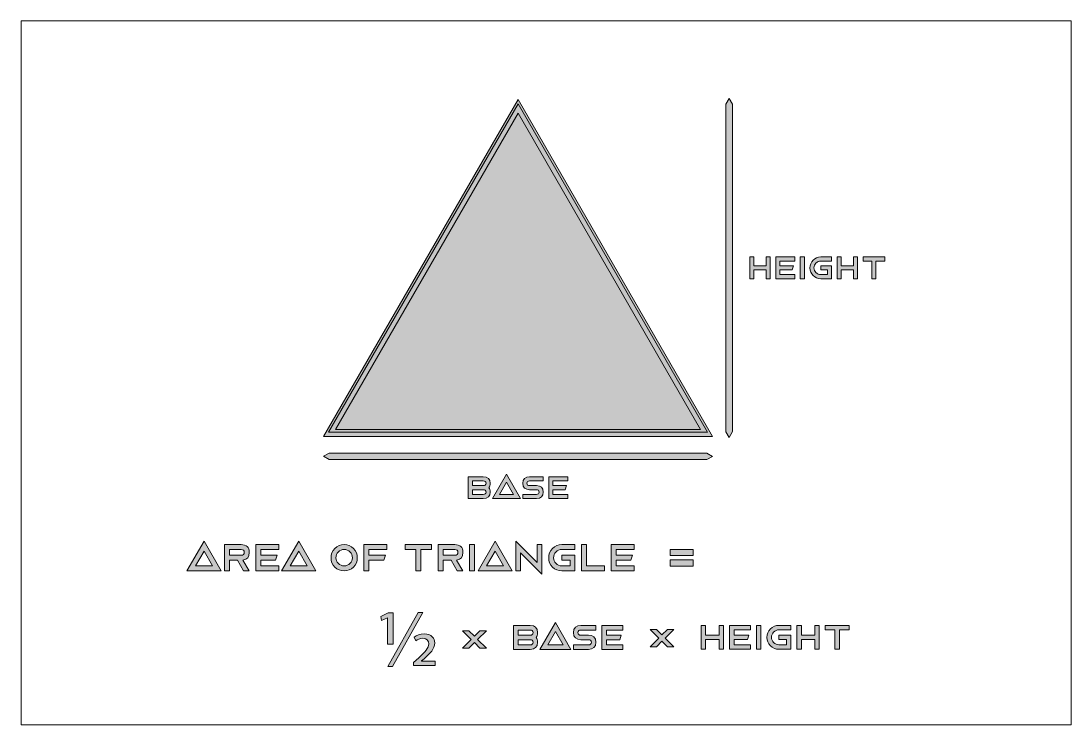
# Model space of a CAD drawing. Extents: x -3 to 2200, y -1480 to -3.
import ezdxf

# ---------------------------------------------------------------- set-up
doc = ezdxf.new("R2010")
doc.units = 0
doc.header["$MEASUREMENT"] = 0
doc.layers.add('Layer 1', color=7, linetype='Continuous')

# ---------------------------------------------------------------- blocks, each defined once
blk = doc.blocks.new('block 4')
at = {"layer": 'Layer 1', "lineweight": 0}
for points in [[(1039.8, -167.5), (631.6, -874.4), (1447.9, -874.4), (1039.8, -167.5)], [(1039.8, -196.7), (1422.6, -859.8), (656.9, -859.8), (1039.8, -196.7)]]:
    blk.add_lwpolyline(points, dxfattribs=at)
blk = doc.blocks.new('block 3')
at = {"layer": 'Layer 1', "true_color": 0xff0000}
h = blk.add_hatch(color=1, dxfattribs=at)
h.dxf.hatch_style = 2
h.paths.add_polyline_path([(1039.8, -167.5), (631.6, -874.4), (1447.9, -874.4)])
h.paths.add_polyline_path([(1039.8, -196.7), (1422.6, -859.8), (656.9, -859.8)])
at = {"layer": 'Layer 1'}
blk.add_blockref('block 4', (0, 0), dxfattribs=at)
blk = doc.blocks.new('block 5')
at = {"layer": 'Layer 1', "true_color": 0xfbbc05}
h = blk.add_hatch(color=40, dxfattribs=at)
h.dxf.hatch_style = 2
edge = h.paths.add_edge_path()
edge.add_spline(control_points=[(935.4, -959.3), (935.4, -959.3), (966.8, -959.3), (966.8, -959.3), (976.3, -959.3), (981.1, -963.8), (981.1, -972.8), (981.1, -976.8), (980.2, -979.8), (978.3, -982.1), (980.2, -984.3), (981.1, -987.4), (981.1, -991.3), (981.1, -1000.4), (976.3, -1004.9), (966.8, -1004.9), (966.8, -1004.9), (935.4, -1004.9), (935.4, -1004.9), (935.4, -1004.9), (935.4, -959.3), (935.4, -959.3)], knot_values=[0, 0, 0, 0, 1, 1, 1, 2, 2, 2, 3, 3, 3, 4, 4, 4, 5, 5, 5, 6, 6, 6, 7, 7, 7, 7], degree=3, periodic=1)
edge = h.paths.add_edge_path()
edge.add_spline(control_points=[(944, -977.8), (944, -977.8), (966.8, -977.8), (966.8, -977.8), (970.6, -977.8), (972.5, -976.1), (972.5, -972.8), (972.5, -969.5), (970.6, -967.8), (966.8, -967.8), (966.8, -967.8), (944, -967.8), (944, -967.8), (944, -967.8), (944, -977.8), (944, -977.8)], knot_values=[0, 0, 0, 0, 1, 1, 1, 2, 2, 2, 3, 3, 3, 4, 4, 4, 5, 5, 5, 5], degree=3, periodic=1)
edge = h.paths.add_edge_path()
edge.add_spline(control_points=[(944, -986.3), (944, -986.3), (944, -996.3), (944, -996.3), (944, -996.3), (966.8, -996.3), (966.8, -996.3), (970.6, -996.3), (972.5, -994.7), (972.5, -991.3), (972.5, -988), (970.6, -986.3), (966.8, -986.3), (966.8, -986.3), (944, -986.3), (944, -986.3)], knot_values=[0, 0, 0, 0, 1, 1, 1, 2, 2, 2, 3, 3, 3, 4, 4, 4, 5, 5, 5, 5], degree=3, periodic=1)
h = blk.add_hatch(color=40, dxfattribs=at)
h.dxf.hatch_style = 2
h.paths.add_polyline_path([(985.8, -1004.9), (1015.4, -953.5), (1045.1, -1004.9)])
h.paths.add_polyline_path([(1000.6, -996.3), (1030.3, -996.3), (1015.4, -970.7)])
h = blk.add_hatch(color=40, dxfattribs=at)
h.dxf.hatch_style = 2
edge = h.paths.add_edge_path()
edge.add_spline(control_points=[(1064.1, -959.3), (1064.1, -959.3), (1092.6, -959.3), (1092.6, -959.3), (1092.6, -959.3), (1092.6, -967.8), (1092.6, -967.8), (1092.6, -967.8), (1064.1, -967.8), (1064.1, -967.8), (1060.3, -967.8), (1058.4, -969.5), (1058.4, -972.8), (1058.4, -976.1), (1060.3, -977.8), (1064.1, -977.8), (1064.1, -977.8), (1078.3, -977.8), (1078.3, -977.8), (1087.8, -977.8), (1092.6, -982.3), (1092.6, -991.3), (1092.6, -1000.4), (1087.8, -1004.9), (1078.3, -1004.9), (1078.3, -1004.9), (1049.8, -1004.9), (1049.8, -1004.9), (1049.8, -1004.9), (1049.8, -996.3), (1049.8, -996.3), (1049.8, -996.3), (1078.3, -996.3), (1078.3, -996.3), (1082.1, -996.3), (1084, -994.7), (1084, -991.3), (1084, -988), (1082.1, -986.3), (1078.3, -986.3), (1078.3, -986.3), (1064.1, -986.3), (1064.1, -986.3), (1054.6, -986.3), (1049.8, -981.8), (1049.8, -972.8), (1049.8, -963.8), (1054.6, -959.3), (1064.1, -959.3)], knot_values=[0, 0, 0, 0, 1, 1, 1, 2, 2, 2, 3, 3, 3, 4, 4, 4, 5, 5, 5, 6, 6, 6, 7, 7, 7, 8, 8, 8, 9, 9, 9, 10, 10, 10, 11, 11, 11, 12, 12, 12, 13, 13, 13, 14, 14, 14, 15, 15, 15, 16, 16, 16, 16], degree=3, periodic=1)
h = blk.add_hatch(color=40, dxfattribs=at)
h.dxf.hatch_style = 2
h.paths.add_polyline_path([(1112.7, -996.3), (1144.1, -996.3), (1144.1, -1004.9), (1104.1, -1004.9), (1104.1, -959.3), (1144.1, -959.3), (1144.1, -967.8), (1112.7, -967.8), (1112.7, -977.8), (1141.2, -977.8), (1138.4, -986.3), (1112.7, -986.3)])
at = {"layer": 'Layer 1', "lineweight": 0}
for points in [[(985.8, -1004.9), (1015.4, -953.5), (1045.1, -1004.9), (985.8, -1004.9)], [(1112.7, -996.3), (1144.1, -996.3), (1144.1, -1004.9), (1104.1, -1004.9), (1104.1, -959.3), (1144.1, -959.3), (1144.1, -967.8), (1112.7, -967.8), (1112.7, -977.8), (1141.2, -977.8), (1138.4, -986.3), (1112.7, -986.3), (1112.7, -996.3)], [(1000.6, -996.3), (1030.3, -996.3), (1015.4, -970.7), (1000.6, -996.3)]]:
    blk.add_lwpolyline(points, dxfattribs=at)
for points, knots in [([(935.4, -959.3), (935.4, -959.3), (966.8, -959.3), (966.8, -959.3), (976.3, -959.3), (981.1, -963.8), (981.1, -972.8), (981.1, -976.8), (980.2, -979.8), (978.3, -982.1), (980.2, -984.3), (981.1, -987.4), (981.1, -991.3), (981.1, -1000.4), (976.3, -1004.9), (966.8, -1004.9), (966.8, -1004.9), (935.4, -1004.9), (935.4, -1004.9), (935.4, -1004.9), (935.4, -959.3), (935.4, -959.3)], [0, 0, 0, 0, 1, 1, 1, 2, 2, 2, 3, 3, 3, 4, 4, 4, 5, 5, 5, 6, 6, 6, 7, 7, 7, 7]), ([(944, -977.8), (944, -977.8), (966.8, -977.8), (966.8, -977.8), (970.6, -977.8), (972.5, -976.1), (972.5, -972.8), (972.5, -969.5), (970.6, -967.8), (966.8, -967.8), (966.8, -967.8), (944, -967.8), (944, -967.8), (944, -967.8), (944, -977.8), (944, -977.8)], [0, 0, 0, 0, 1, 1, 1, 2, 2, 2, 3, 3, 3, 4, 4, 4, 5, 5, 5, 5]), ([(1064.1, -959.3), (1064.1, -959.3), (1092.6, -959.3), (1092.6, -959.3), (1092.6, -959.3), (1092.6, -967.8), (1092.6, -967.8), (1092.6, -967.8), (1064.1, -967.8), (1064.1, -967.8), (1060.3, -967.8), (1058.4, -969.5), (1058.4, -972.8), (1058.4, -976.1), (1060.3, -977.8), (1064.1, -977.8), (1064.1, -977.8), (1078.3, -977.8), (1078.3, -977.8), (1087.8, -977.8), (1092.6, -982.3), (1092.6, -991.3), (1092.6, -1000.4), (1087.8, -1004.9), (1078.3, -1004.9), (1078.3, -1004.9), (1049.8, -1004.9), (1049.8, -1004.9), (1049.8, -1004.9), (1049.8, -996.3), (1049.8, -996.3), (1049.8, -996.3), (1078.3, -996.3), (1078.3, -996.3), (1082.1, -996.3), (1084, -994.7), (1084, -991.3), (1084, -988), (1082.1, -986.3), (1078.3, -986.3), (1078.3, -986.3), (1064.1, -986.3), (1064.1, -986.3), (1054.6, -986.3), (1049.8, -981.8), (1049.8, -972.8), (1049.8, -963.8), (1054.6, -959.3), (1064.1, -959.3)], [0, 0, 0, 0, 1, 1, 1, 2, 2, 2, 3, 3, 3, 4, 4, 4, 5, 5, 5, 6, 6, 6, 7, 7, 7, 8, 8, 8, 9, 9, 9, 10, 10, 10, 11, 11, 11, 12, 12, 12, 13, 13, 13, 14, 14, 14, 15, 15, 15, 16, 16, 16, 16]), ([(944, -986.3), (944, -986.3), (944, -996.3), (944, -996.3), (944, -996.3), (966.8, -996.3), (966.8, -996.3), (970.6, -996.3), (972.5, -994.7), (972.5, -991.3), (972.5, -988), (970.6, -986.3), (966.8, -986.3), (966.8, -986.3), (944, -986.3), (944, -986.3)], [0, 0, 0, 0, 1, 1, 1, 2, 2, 2, 3, 3, 3, 4, 4, 4, 5, 5, 5, 5])]:
    blk.add_open_spline(points, degree=3, knots=knots, dxfattribs=at)
blk = doc.blocks.new('block 6')
at = {"layer": 'Layer 1', "true_color": 0xfbbc05}
h = blk.add_hatch(color=40, dxfattribs=at)
h.dxf.hatch_style = 2
h.paths.add_polyline_path([(1448, -916.4), (1436, -923.2), (813.2, -923.2), (813.2, -923.2), (671.3, -923.2), (671.4, -923.2), (643.7, -923.2), (631.6, -916.3), (643.5, -909.4), (813.2, -909.4), (813.2, -909.4), (1408.2, -909.4), (1408.1, -909.4), (1435.9, -909.4)])
at = {"layer": 'Layer 1', "lineweight": 0}
blk.add_lwpolyline([(1448, -916.4), (1436, -923.2), (813.2, -923.2), (813.2, -923.2), (671.3, -923.2), (671.4, -923.2), (643.7, -923.2), (631.6, -916.3), (643.5, -909.4), (813.2, -909.4), (813.2, -909.4), (1408.2, -909.4), (1408.1, -909.4), (1435.9, -909.4), (1448, -916.4)], dxfattribs=at)
blk = doc.blocks.new('block 7')
at = {"layer": 'Layer 1', "true_color": 0x34a853}
h = blk.add_hatch(color=95, dxfattribs=at)
h.dxf.hatch_style = 2
h.paths.add_polyline_path([(1534.8, -525.2), (1534.8, -543.8), (1526.2, -543.8), (1526.2, -498.1), (1534.8, -498.1), (1534.8, -516.7), (1560.5, -516.7), (1560.5, -498.1), (1569, -498.1), (1569, -543.8), (1560.5, -543.8), (1560.5, -525.2)])
h = blk.add_hatch(color=95, dxfattribs=at)
h.dxf.hatch_style = 2
h.paths.add_polyline_path([(1589.1, -535.2), (1620.5, -535.2), (1620.5, -543.8), (1580.6, -543.8), (1580.6, -498.1), (1620.5, -498.1), (1620.5, -506.7), (1589.1, -506.7), (1589.1, -516.7), (1617.6, -516.7), (1614.8, -525.2), (1589.1, -525.2)])
h = blk.add_hatch(color=95, dxfattribs=at)
h.dxf.hatch_style = 2
h.paths.add_polyline_path([(1640.6, -543.8), (1632, -543.8), (1632, -498.1), (1640.6, -498.1)])
h = blk.add_hatch(color=95, dxfattribs=at)
h.dxf.hatch_style = 2
edge = h.paths.add_edge_path()
edge.add_spline(control_points=[(1675, -498.1), (1675, -498.1), (1697.8, -498.1), (1697.8, -498.1), (1697.8, -498.1), (1697.8, -506.7), (1697.8, -506.7), (1697.8, -506.7), (1675, -506.7), (1675, -506.7), (1671, -506.7), (1667.7, -508.1), (1664.9, -510.9), (1662.1, -513.6), (1660.7, -517), (1660.7, -520.9), (1660.7, -524.9), (1662.1, -528.2), (1664.9, -531), (1667.7, -533.8), (1671, -535.2), (1675, -535.2), (1675, -535.2), (1689.2, -535.2), (1689.2, -535.2), (1689.2, -535.2), (1689.2, -525.2), (1689.2, -525.2), (1689.2, -525.2), (1675, -525.2), (1675, -525.2), (1675, -525.2), (1675, -516.7), (1675, -516.7), (1675, -516.7), (1697.8, -516.7), (1697.8, -516.7), (1697.8, -516.7), (1697.8, -543.8), (1697.8, -543.8), (1697.8, -543.8), (1675, -543.8), (1675, -543.8), (1668.7, -543.8), (1663.3, -541.5), (1658.8, -537.1), (1654.4, -532.6), (1652.1, -527.2), (1652.1, -520.9), (1652.1, -514.7), (1654.4, -509.3), (1658.8, -504.8), (1663.3, -500.4), (1668.7, -498.1), (1675, -498.1)], knot_values=[0, 0, 0, 0, 1, 1, 1, 2, 2, 2, 3, 3, 3, 4, 4, 4, 5, 5, 5, 6, 6, 6, 7, 7, 7, 8, 8, 8, 9, 9, 9, 10, 10, 10, 11, 11, 11, 12, 12, 12, 13, 13, 13, 14, 14, 14, 15, 15, 15, 16, 16, 16, 17, 17, 17, 18, 18, 18, 18], degree=3, periodic=1)
h = blk.add_hatch(color=95, dxfattribs=at)
h.dxf.hatch_style = 2
h.paths.add_polyline_path([(1717.9, -525.2), (1717.9, -543.8), (1709.3, -543.8), (1709.3, -498.1), (1717.9, -498.1), (1717.9, -516.7), (1743.6, -516.7), (1743.6, -498.1), (1752.1, -498.1), (1752.1, -543.8), (1743.6, -543.8), (1743.6, -525.2)])
h = blk.add_hatch(color=95, dxfattribs=at)
h.dxf.hatch_style = 2
h.paths.add_polyline_path([(1782.2, -506.7), (1763.7, -506.7), (1763.7, -498.1), (1809.3, -498.1), (1809.3, -506.7), (1790.8, -506.7), (1790.8, -543.8), (1782.2, -543.8)])
at = {"layer": 'Layer 1', "lineweight": 0}
for points in [[(1534.8, -525.2), (1534.8, -543.8), (1526.2, -543.8), (1526.2, -498.1), (1534.8, -498.1), (1534.8, -516.7), (1560.5, -516.7), (1560.5, -498.1), (1569, -498.1), (1569, -543.8), (1560.5, -543.8), (1560.5, -525.2), (1534.8, -525.2)], [(1589.1, -535.2), (1620.5, -535.2), (1620.5, -543.8), (1580.6, -543.8), (1580.6, -498.1), (1620.5, -498.1), (1620.5, -506.7), (1589.1, -506.7), (1589.1, -516.7), (1617.6, -516.7), (1614.8, -525.2), (1589.1, -525.2), (1589.1, -535.2)], [(1640.6, -543.8), (1632, -543.8), (1632, -498.1), (1640.6, -498.1), (1640.6, -543.8)], [(1717.9, -525.2), (1717.9, -543.8), (1709.3, -543.8), (1709.3, -498.1), (1717.9, -498.1), (1717.9, -516.7), (1743.6, -516.7), (1743.6, -498.1), (1752.1, -498.1), (1752.1, -543.8), (1743.6, -543.8), (1743.6, -525.2), (1717.9, -525.2)], [(1782.2, -506.7), (1763.7, -506.7), (1763.7, -498.1), (1809.3, -498.1), (1809.3, -506.7), (1790.8, -506.7), (1790.8, -543.8), (1782.2, -543.8), (1782.2, -506.7)]]:
    blk.add_lwpolyline(points, dxfattribs=at)
blk.add_open_spline([(1675, -498.1), (1675, -498.1), (1697.8, -498.1), (1697.8, -498.1), (1697.8, -498.1), (1697.8, -506.7), (1697.8, -506.7), (1697.8, -506.7), (1675, -506.7), (1675, -506.7), (1671, -506.7), (1667.7, -508.1), (1664.9, -510.9), (1662.1, -513.6), (1660.7, -517), (1660.7, -520.9), (1660.7, -524.9), (1662.1, -528.2), (1664.9, -531), (1667.7, -533.8), (1671, -535.2), (1675, -535.2), (1675, -535.2), (1689.2, -535.2), (1689.2, -535.2), (1689.2, -535.2), (1689.2, -525.2), (1689.2, -525.2), (1689.2, -525.2), (1675, -525.2), (1675, -525.2), (1675, -525.2), (1675, -516.7), (1675, -516.7), (1675, -516.7), (1697.8, -516.7), (1697.8, -516.7), (1697.8, -516.7), (1697.8, -543.8), (1697.8, -543.8), (1697.8, -543.8), (1675, -543.8), (1675, -543.8), (1668.7, -543.8), (1663.3, -541.5), (1658.8, -537.1), (1654.4, -532.6), (1652.1, -527.2), (1652.1, -520.9), (1652.1, -514.7), (1654.4, -509.3), (1658.8, -504.8), (1663.3, -500.4), (1668.7, -498.1), (1675, -498.1)], degree=3, knots=[0, 0, 0, 0, 1, 1, 1, 2, 2, 2, 3, 3, 3, 4, 4, 4, 5, 5, 5, 6, 6, 6, 7, 7, 7, 8, 8, 8, 9, 9, 9, 10, 10, 10, 11, 11, 11, 12, 12, 12, 13, 13, 13, 14, 14, 14, 15, 15, 15, 16, 16, 16, 17, 17, 17, 18, 18, 18, 18], dxfattribs=at)
blk = doc.blocks.new('block 2')
at = {"layer": 'Layer 1', "true_color": 0x34a853}
h = blk.add_hatch(color=95, dxfattribs=at)
h.dxf.hatch_style = 2
h.paths.add_polyline_path([(1489.7, -836.8), (1489.7, -836.7), (1489.7, -864.5), (1482.7, -876.6), (1475.8, -864.6), (1475.8, -346.9), (1475.9, -346.9), (1475.9, -205.1), (1475.8, -205.2), (1475.8, -177.4), (1482.8, -165.3), (1489.7, -177.3), (1489.7, -346.9), (1489.7, -346.9)])
at = {"layer": 'Layer 1', "true_color": 0xea4335}
h = blk.add_hatch(color=20, dxfattribs=at)
h.dxf.hatch_style = 2
h.paths.add_polyline_path([(1437.5, -865.4), (642.1, -865.4), (1039.8, -176.5)])
at = {"layer": 'Layer 1', "lineweight": 0}
for points in [[(1489.7, -836.8), (1489.7, -836.7), (1489.7, -864.5), (1482.7, -876.6), (1475.8, -864.6), (1475.8, -346.9), (1475.9, -346.9), (1475.9, -205.1), (1475.8, -205.2), (1475.8, -177.4), (1482.8, -165.3), (1489.7, -177.3), (1489.7, -346.9), (1489.7, -346.9), (1489.7, -836.8)], [(1437.5, -865.4), (642.1, -865.4), (1039.8, -176.5), (1437.5, -865.4)]]:
    blk.add_lwpolyline(points, dxfattribs=at)
at = {"layer": 'Layer 1'}
for name in ['block 3', 'block 7', 'block 6', 'block 5']:
    blk.add_blockref(name, (0, 0), dxfattribs=at)
blk = doc.blocks.new('block 10')
at = {"layer": 'Layer 1', "true_color": 0xea4335}
h = blk.add_hatch(color=20, dxfattribs=at)
h.dxf.hatch_style = 2
h.paths.add_polyline_path([(345, -1156.6), (380.8, -1094.6), (416.6, -1156.6)])
h.paths.add_polyline_path([(362.9, -1146.3), (398.7, -1146.3), (380.8, -1115.3)])
h = blk.add_hatch(color=20, dxfattribs=at)
h.dxf.hatch_style = 2
edge = h.paths.add_edge_path()
edge.add_spline(control_points=[(424, -1101.5), (424, -1101.5), (458.5, -1101.5), (458.5, -1101.5), (470, -1101.5), (475.7, -1106.9), (475.7, -1117.9), (475.7, -1127.4), (471.4, -1132.8), (462.6, -1134), (462.6, -1134), (475.7, -1156.6), (475.7, -1156.6), (475.7, -1156.6), (463.7, -1156.6), (463.7, -1156.6), (463.7, -1156.6), (450.8, -1134.2), (450.8, -1134.2), (450.8, -1134.2), (434.4, -1134.2), (434.4, -1134.2), (434.4, -1134.2), (434.4, -1156.6), (434.4, -1156.6), (434.4, -1156.6), (424, -1156.6), (424, -1156.6), (424, -1156.6), (424, -1101.5), (424, -1101.5)], knot_values=[0, 0, 0, 0, 1, 1, 1, 2, 2, 2, 3, 3, 3, 4, 4, 4, 5, 5, 5, 6, 6, 6, 7, 7, 7, 8, 8, 8, 9, 9, 9, 10, 10, 10, 10], degree=3, periodic=1)
edge = h.paths.add_edge_path()
edge.add_spline(control_points=[(434.4, -1111.8), (434.4, -1111.8), (434.4, -1123.9), (434.4, -1123.9), (434.4, -1123.9), (458.5, -1123.9), (458.5, -1123.9), (463.1, -1123.9), (465.4, -1121.9), (465.4, -1117.9), (465.4, -1113.8), (463.1, -1111.8), (458.5, -1111.8), (458.5, -1111.8), (434.4, -1111.8), (434.4, -1111.8)], knot_values=[0, 0, 0, 0, 1, 1, 1, 2, 2, 2, 3, 3, 3, 4, 4, 4, 5, 5, 5, 5], degree=3, periodic=1)
h = blk.add_hatch(color=20, dxfattribs=at)
h.dxf.hatch_style = 2
h.paths.add_polyline_path([(500, -1146.3), (538, -1146.3), (538, -1156.6), (489.7, -1156.6), (489.7, -1101.5), (538, -1101.5), (538, -1111.8), (500, -1111.8), (500, -1123.9), (534.5, -1123.9), (531.1, -1134.2), (500, -1134.2)])
h = blk.add_hatch(color=20, dxfattribs=at)
h.dxf.hatch_style = 2
h.paths.add_polyline_path([(543.7, -1156.6), (579.5, -1094.6), (615.3, -1156.6)])
h.paths.add_polyline_path([(561.6, -1146.3), (597.4, -1146.3), (579.5, -1115.3)])
h = blk.add_hatch(color=20, dxfattribs=at)
h.dxf.hatch_style = 2
edge = h.paths.add_edge_path()
edge.add_spline(control_points=[(674.9, -1156.6), (667.3, -1156.6), (660.8, -1153.9), (655.4, -1148.6), (650, -1143.2), (647.3, -1136.7), (647.3, -1129.1), (647.3, -1121.5), (650, -1115), (655.4, -1109.6), (660.8, -1104.2), (667.3, -1101.5), (674.9, -1101.5), (682.5, -1101.5), (689, -1104.2), (694.4, -1109.6), (699.8, -1115), (702.5, -1121.5), (702.5, -1129.1), (702.5, -1136.7), (699.8, -1143.2), (694.4, -1148.6), (689, -1153.9), (682.5, -1156.6), (674.9, -1156.6)], knot_values=[0, 0, 0, 0, 1, 1, 1, 2, 2, 2, 3, 3, 3, 4, 4, 4, 5, 5, 5, 6, 6, 6, 7, 7, 7, 8, 8, 8, 8], degree=3, periodic=1)
edge = h.paths.add_edge_path()
edge.add_spline(control_points=[(674.9, -1146.3), (679.7, -1146.3), (683.7, -1144.6), (687.1, -1141.2), (690.5, -1137.9), (692.1, -1133.8), (692.1, -1129.1), (692.1, -1124.3), (690.5, -1120.2), (687.1, -1116.9), (683.7, -1113.5), (679.7, -1111.8), (674.9, -1111.8), (670.1, -1111.8), (666.1, -1113.5), (662.7, -1116.9), (659.4, -1120.2), (657.7, -1124.3), (657.7, -1129.1), (657.7, -1133.8), (659.4, -1137.9), (662.7, -1141.2), (666.1, -1144.6), (670.1, -1146.3), (674.9, -1146.3)], knot_values=[0, 0, 0, 0, 1, 1, 1, 2, 2, 2, 3, 3, 3, 4, 4, 4, 5, 5, 5, 6, 6, 6, 7, 7, 7, 8, 8, 8, 8], degree=3, periodic=1)
h = blk.add_hatch(color=20, dxfattribs=at)
h.dxf.hatch_style = 2
h.paths.add_polyline_path([(764.7, -1101.5), (764.7, -1111.8), (726.8, -1111.8), (726.8, -1123.9), (761.3, -1123.9), (757.8, -1134.2), (726.8, -1134.2), (726.8, -1156.6), (716.4, -1156.6), (716.4, -1101.5)])
h = blk.add_hatch(color=20, dxfattribs=at)
h.dxf.hatch_style = 2
h.paths.add_polyline_path([(825.6, -1111.8), (803.2, -1111.8), (803.2, -1101.5), (858.4, -1101.5), (858.4, -1111.8), (836, -1111.8), (836, -1156.6), (825.6, -1156.6)])
h = blk.add_hatch(color=20, dxfattribs=at)
h.dxf.hatch_style = 2
edge = h.paths.add_edge_path()
edge.add_spline(control_points=[(872.3, -1101.5), (872.3, -1101.5), (906.8, -1101.5), (906.8, -1101.5), (918.3, -1101.5), (924, -1106.9), (924, -1117.9), (924, -1127.4), (919.7, -1132.8), (910.9, -1134), (910.9, -1134), (924, -1156.6), (924, -1156.6), (924, -1156.6), (912, -1156.6), (912, -1156.6), (912, -1156.6), (899.1, -1134.2), (899.1, -1134.2), (899.1, -1134.2), (882.7, -1134.2), (882.7, -1134.2), (882.7, -1134.2), (882.7, -1156.6), (882.7, -1156.6), (882.7, -1156.6), (872.3, -1156.6), (872.3, -1156.6), (872.3, -1156.6), (872.3, -1101.5), (872.3, -1101.5)], knot_values=[0, 0, 0, 0, 1, 1, 1, 2, 2, 2, 3, 3, 3, 4, 4, 4, 5, 5, 5, 6, 6, 6, 7, 7, 7, 8, 8, 8, 9, 9, 9, 10, 10, 10, 10], degree=3, periodic=1)
edge = h.paths.add_edge_path()
edge.add_spline(control_points=[(882.7, -1111.8), (882.7, -1111.8), (882.7, -1123.9), (882.7, -1123.9), (882.7, -1123.9), (906.8, -1123.9), (906.8, -1123.9), (911.4, -1123.9), (913.7, -1121.9), (913.7, -1117.9), (913.7, -1113.8), (911.4, -1111.8), (906.8, -1111.8), (906.8, -1111.8), (882.7, -1111.8), (882.7, -1111.8)], knot_values=[0, 0, 0, 0, 1, 1, 1, 2, 2, 2, 3, 3, 3, 4, 4, 4, 5, 5, 5, 5], degree=3, periodic=1)
h = blk.add_hatch(color=20, dxfattribs=at)
h.dxf.hatch_style = 2
h.paths.add_polyline_path([(948.3, -1156.6), (938, -1156.6), (938, -1101.5), (948.3, -1101.5)])
h = blk.add_hatch(color=20, dxfattribs=at)
h.dxf.hatch_style = 2
h.paths.add_polyline_path([(955.8, -1156.6), (991.6, -1094.6), (1027.4, -1156.6)])
h.paths.add_polyline_path([(973.7, -1146.3), (1009.5, -1146.3), (991.6, -1115.3)])
h = blk.add_hatch(color=20, dxfattribs=at)
h.dxf.hatch_style = 2
h.paths.add_polyline_path([(1045.2, -1119.1), (1045.2, -1156.6), (1034.9, -1156.6), (1034.9, -1094.2), (1079.7, -1139), (1079.7, -1101.5), (1090, -1101.5), (1090, -1163.9)])
h = blk.add_hatch(color=20, dxfattribs=at)
h.dxf.hatch_style = 2
edge = h.paths.add_edge_path()
edge.add_spline(control_points=[(1131.5, -1101.5), (1131.5, -1101.5), (1159.1, -1101.5), (1159.1, -1101.5), (1159.1, -1101.5), (1159.1, -1111.8), (1159.1, -1111.8), (1159.1, -1111.8), (1131.5, -1111.8), (1131.5, -1111.8), (1126.8, -1111.8), (1122.7, -1113.5), (1119.4, -1116.9), (1116, -1120.2), (1114.3, -1124.3), (1114.3, -1129.1), (1114.3, -1133.8), (1116, -1137.9), (1119.4, -1141.2), (1122.7, -1144.6), (1126.8, -1146.3), (1131.5, -1146.3), (1131.5, -1146.3), (1148.8, -1146.3), (1148.8, -1146.3), (1148.8, -1146.3), (1148.8, -1134.2), (1148.8, -1134.2), (1148.8, -1134.2), (1131.5, -1134.2), (1131.5, -1134.2), (1131.5, -1134.2), (1131.5, -1123.9), (1131.5, -1123.9), (1131.5, -1123.9), (1159.1, -1123.9), (1159.1, -1123.9), (1159.1, -1123.9), (1159.1, -1156.6), (1159.1, -1156.6), (1159.1, -1156.6), (1131.5, -1156.6), (1131.5, -1156.6), (1123.9, -1156.6), (1117.4, -1153.9), (1112.1, -1148.6), (1106.7, -1143.2), (1104, -1136.7), (1104, -1129.1), (1104, -1121.5), (1106.7, -1115), (1112.1, -1109.6), (1117.4, -1104.2), (1123.9, -1101.5), (1131.5, -1101.5)], knot_values=[0, 0, 0, 0, 1, 1, 1, 2, 2, 2, 3, 3, 3, 4, 4, 4, 5, 5, 5, 6, 6, 6, 7, 7, 7, 8, 8, 8, 9, 9, 9, 10, 10, 10, 11, 11, 11, 12, 12, 12, 13, 13, 13, 14, 14, 14, 15, 15, 15, 16, 16, 16, 17, 17, 17, 18, 18, 18, 18], degree=3, periodic=1)
h = blk.add_hatch(color=20, dxfattribs=at)
h.dxf.hatch_style = 2
h.paths.add_polyline_path([(1173.1, -1101.5), (1183.4, -1101.5), (1183.4, -1146.3), (1221.3, -1146.3), (1221.3, -1156.6), (1173.1, -1156.6)])
h = blk.add_hatch(color=20, dxfattribs=at)
h.dxf.hatch_style = 2
h.paths.add_polyline_path([(1245.6, -1146.3), (1283.6, -1146.3), (1283.6, -1156.6), (1235.3, -1156.6), (1235.3, -1101.5), (1283.6, -1101.5), (1283.6, -1111.8), (1245.6, -1111.8), (1245.6, -1123.9), (1280.1, -1123.9), (1276.7, -1134.2), (1245.6, -1134.2)])
at = {"layer": 'Layer 1', "lineweight": 0}
for points in [[(345, -1156.6), (380.8, -1094.6), (416.6, -1156.6), (345, -1156.6)], [(500, -1146.3), (538, -1146.3), (538, -1156.6), (489.7, -1156.6), (489.7, -1101.5), (538, -1101.5), (538, -1111.8), (500, -1111.8), (500, -1123.9), (534.5, -1123.9), (531.1, -1134.2), (500, -1134.2), (500, -1146.3)], [(543.7, -1156.6), (579.5, -1094.6), (615.3, -1156.6), (543.7, -1156.6)], [(764.7, -1101.5), (764.7, -1111.8), (726.8, -1111.8), (726.8, -1123.9), (761.3, -1123.9), (757.8, -1134.2), (726.8, -1134.2), (726.8, -1156.6), (716.4, -1156.6), (716.4, -1101.5), (764.7, -1101.5)], [(825.6, -1111.8), (803.2, -1111.8), (803.2, -1101.5), (858.4, -1101.5), (858.4, -1111.8), (836, -1111.8), (836, -1156.6), (825.6, -1156.6), (825.6, -1111.8)], [(948.3, -1156.6), (938, -1156.6), (938, -1101.5), (948.3, -1101.5), (948.3, -1156.6)], [(955.8, -1156.6), (991.6, -1094.6), (1027.4, -1156.6), (955.8, -1156.6)], [(1045.2, -1119.1), (1045.2, -1156.6), (1034.9, -1156.6), (1034.9, -1094.2), (1079.7, -1139), (1079.7, -1101.5), (1090, -1101.5), (1090, -1163.9), (1045.2, -1119.1)], [(1173.1, -1101.5), (1183.4, -1101.5), (1183.4, -1146.3), (1221.3, -1146.3), (1221.3, -1156.6), (1173.1, -1156.6), (1173.1, -1101.5)], [(1245.6, -1146.3), (1283.6, -1146.3), (1283.6, -1156.6), (1235.3, -1156.6), (1235.3, -1101.5), (1283.6, -1101.5), (1283.6, -1111.8), (1245.6, -1111.8), (1245.6, -1123.9), (1280.1, -1123.9), (1276.7, -1134.2), (1245.6, -1134.2), (1245.6, -1146.3)], [(362.9, -1146.3), (398.7, -1146.3), (380.8, -1115.3), (362.9, -1146.3)], [(561.6, -1146.3), (597.4, -1146.3), (579.5, -1115.3), (561.6, -1146.3)], [(973.7, -1146.3), (1009.5, -1146.3), (991.6, -1115.3), (973.7, -1146.3)]]:
    blk.add_lwpolyline(points, dxfattribs=at)
for points, knots in [([(424, -1101.5), (424, -1101.5), (458.5, -1101.5), (458.5, -1101.5), (470, -1101.5), (475.7, -1106.9), (475.7, -1117.9), (475.7, -1127.4), (471.4, -1132.8), (462.6, -1134), (462.6, -1134), (475.7, -1156.6), (475.7, -1156.6), (475.7, -1156.6), (463.7, -1156.6), (463.7, -1156.6), (463.7, -1156.6), (450.8, -1134.2), (450.8, -1134.2), (450.8, -1134.2), (434.4, -1134.2), (434.4, -1134.2), (434.4, -1134.2), (434.4, -1156.6), (434.4, -1156.6), (434.4, -1156.6), (424, -1156.6), (424, -1156.6), (424, -1156.6), (424, -1101.5), (424, -1101.5)], [0, 0, 0, 0, 1, 1, 1, 2, 2, 2, 3, 3, 3, 4, 4, 4, 5, 5, 5, 6, 6, 6, 7, 7, 7, 8, 8, 8, 9, 9, 9, 10, 10, 10, 10]), ([(674.9, -1156.6), (667.3, -1156.6), (660.8, -1153.9), (655.4, -1148.6), (650, -1143.2), (647.3, -1136.7), (647.3, -1129.1), (647.3, -1121.5), (650, -1115), (655.4, -1109.6), (660.8, -1104.2), (667.3, -1101.5), (674.9, -1101.5), (682.5, -1101.5), (689, -1104.2), (694.4, -1109.6), (699.8, -1115), (702.5, -1121.5), (702.5, -1129.1), (702.5, -1136.7), (699.8, -1143.2), (694.4, -1148.6), (689, -1153.9), (682.5, -1156.6), (674.9, -1156.6)], [0, 0, 0, 0, 1, 1, 1, 2, 2, 2, 3, 3, 3, 4, 4, 4, 5, 5, 5, 6, 6, 6, 7, 7, 7, 8, 8, 8, 8]), ([(872.3, -1101.5), (872.3, -1101.5), (906.8, -1101.5), (906.8, -1101.5), (918.3, -1101.5), (924, -1106.9), (924, -1117.9), (924, -1127.4), (919.7, -1132.8), (910.9, -1134), (910.9, -1134), (924, -1156.6), (924, -1156.6), (924, -1156.6), (912, -1156.6), (912, -1156.6), (912, -1156.6), (899.1, -1134.2), (899.1, -1134.2), (899.1, -1134.2), (882.7, -1134.2), (882.7, -1134.2), (882.7, -1134.2), (882.7, -1156.6), (882.7, -1156.6), (882.7, -1156.6), (872.3, -1156.6), (872.3, -1156.6), (872.3, -1156.6), (872.3, -1101.5), (872.3, -1101.5)], [0, 0, 0, 0, 1, 1, 1, 2, 2, 2, 3, 3, 3, 4, 4, 4, 5, 5, 5, 6, 6, 6, 7, 7, 7, 8, 8, 8, 9, 9, 9, 10, 10, 10, 10]), ([(1131.5, -1101.5), (1131.5, -1101.5), (1159.1, -1101.5), (1159.1, -1101.5), (1159.1, -1101.5), (1159.1, -1111.8), (1159.1, -1111.8), (1159.1, -1111.8), (1131.5, -1111.8), (1131.5, -1111.8), (1126.8, -1111.8), (1122.7, -1113.5), (1119.4, -1116.9), (1116, -1120.2), (1114.3, -1124.3), (1114.3, -1129.1), (1114.3, -1133.8), (1116, -1137.9), (1119.4, -1141.2), (1122.7, -1144.6), (1126.8, -1146.3), (1131.5, -1146.3), (1131.5, -1146.3), (1148.8, -1146.3), (1148.8, -1146.3), (1148.8, -1146.3), (1148.8, -1134.2), (1148.8, -1134.2), (1148.8, -1134.2), (1131.5, -1134.2), (1131.5, -1134.2), (1131.5, -1134.2), (1131.5, -1123.9), (1131.5, -1123.9), (1131.5, -1123.9), (1159.1, -1123.9), (1159.1, -1123.9), (1159.1, -1123.9), (1159.1, -1156.6), (1159.1, -1156.6), (1159.1, -1156.6), (1131.5, -1156.6), (1131.5, -1156.6), (1123.9, -1156.6), (1117.4, -1153.9), (1112.1, -1148.6), (1106.7, -1143.2), (1104, -1136.7), (1104, -1129.1), (1104, -1121.5), (1106.7, -1115), (1112.1, -1109.6), (1117.4, -1104.2), (1123.9, -1101.5), (1131.5, -1101.5)], [0, 0, 0, 0, 1, 1, 1, 2, 2, 2, 3, 3, 3, 4, 4, 4, 5, 5, 5, 6, 6, 6, 7, 7, 7, 8, 8, 8, 9, 9, 9, 10, 10, 10, 11, 11, 11, 12, 12, 12, 13, 13, 13, 14, 14, 14, 15, 15, 15, 16, 16, 16, 17, 17, 17, 18, 18, 18, 18]), ([(434.4, -1111.8), (434.4, -1111.8), (434.4, -1123.9), (434.4, -1123.9), (434.4, -1123.9), (458.5, -1123.9), (458.5, -1123.9), (463.1, -1123.9), (465.4, -1121.9), (465.4, -1117.9), (465.4, -1113.8), (463.1, -1111.8), (458.5, -1111.8), (458.5, -1111.8), (434.4, -1111.8), (434.4, -1111.8)], [0, 0, 0, 0, 1, 1, 1, 2, 2, 2, 3, 3, 3, 4, 4, 4, 5, 5, 5, 5]), ([(674.9, -1146.3), (679.7, -1146.3), (683.7, -1144.6), (687.1, -1141.2), (690.5, -1137.9), (692.1, -1133.8), (692.1, -1129.1), (692.1, -1124.3), (690.5, -1120.2), (687.1, -1116.9), (683.7, -1113.5), (679.7, -1111.8), (674.9, -1111.8), (670.1, -1111.8), (666.1, -1113.5), (662.7, -1116.9), (659.4, -1120.2), (657.7, -1124.3), (657.7, -1129.1), (657.7, -1133.8), (659.4, -1137.9), (662.7, -1141.2), (666.1, -1144.6), (670.1, -1146.3), (674.9, -1146.3)], [0, 0, 0, 0, 1, 1, 1, 2, 2, 2, 3, 3, 3, 4, 4, 4, 5, 5, 5, 6, 6, 6, 7, 7, 7, 8, 8, 8, 8]), ([(882.7, -1111.8), (882.7, -1111.8), (882.7, -1123.9), (882.7, -1123.9), (882.7, -1123.9), (906.8, -1123.9), (906.8, -1123.9), (911.4, -1123.9), (913.7, -1121.9), (913.7, -1117.9), (913.7, -1113.8), (911.4, -1111.8), (906.8, -1111.8), (906.8, -1111.8), (882.7, -1111.8), (882.7, -1111.8)], [0, 0, 0, 0, 1, 1, 1, 2, 2, 2, 3, 3, 3, 4, 4, 4, 5, 5, 5, 5])]:
    blk.add_open_spline(points, degree=3, knots=knots, dxfattribs=at)
blk = doc.blocks.new('block 11')
at = {"layer": 'Layer 1', "true_color": 0xea4335}
h = blk.add_hatch(color=20, dxfattribs=at)
h.dxf.hatch_style = 2
h.paths.add_polyline_path([(1359.2, -1124.7), (1359.2, -1111.7), (1407, -1111.7), (1407, -1124.7)])
h.paths.add_polyline_path([(1359.2, -1146.5), (1359.2, -1133.4), (1407, -1133.4), (1407, -1146.5)])
at = {"layer": 'Layer 1', "lineweight": 0}
for points in [[(1359.2, -1124.7), (1359.2, -1111.7), (1407, -1111.7), (1407, -1124.7), (1359.2, -1124.7)], [(1359.2, -1146.5), (1359.2, -1133.4), (1407, -1133.4), (1407, -1146.5), (1359.2, -1146.5)]]:
    blk.add_lwpolyline(points, dxfattribs=at)
blk = doc.blocks.new('block 9')
at = {"layer": 'Layer 1'}
for name in ['block 10', 'block 11']:
    blk.add_blockref(name, (0, 0), dxfattribs=at)
blk = doc.blocks.new('block 13')
at = {"layer": 'Layer 1', "true_color": 0xea4335}
h = blk.add_hatch(color=20, dxfattribs=at)
h.dxf.hatch_style = 2
h.paths.add_polyline_path([(765.8, -1310.4), (765.8, -1255.1), (765.5, -1255.1), (753.4, -1260.9), (751.5, -1252.2), (767.2, -1244.8), (777.6, -1244.8), (777.6, -1310.4)])
h.paths.add_polyline_path([(766.7, -1357), (830.4, -1244), (840, -1244), (776.1, -1357)])
edge = h.paths.add_edge_path()
edge.add_spline(control_points=[(820.7, -1348.9), (820.7, -1348.9), (831.3, -1339), (831.3, -1339), (845.2, -1326.4), (852.4, -1318.5), (852.4, -1309.9), (852.4, -1303.5), (848.4, -1298.1), (839.7, -1298.1), (833.8, -1298.1), (828.7, -1301.2), (825.5, -1303.3), (825.5, -1303.3), (822, -1295.8), (822, -1295.8), (826.5, -1291.9), (834.1, -1288.7), (842.5, -1288.7), (858.5, -1288.7), (864.9, -1298.6), (864.9, -1307.7), (864.9, -1320.3), (855.3, -1329.6), (842.5, -1340.9), (842.5, -1340.9), (837.3, -1345.6), (837.3, -1345.6), (837.3, -1345.6), (837.3, -1345.9), (837.3, -1345.9), (837.3, -1345.9), (866.1, -1345.9), (866.1, -1345.9), (866.1, -1345.9), (866.1, -1355.2), (866.1, -1355.2), (866.1, -1355.2), (820.7, -1355.2), (820.7, -1355.2), (820.7, -1355.2), (820.7, -1348.9), (820.7, -1348.9)], knot_values=[0, 0, 0, 0, 1, 1, 1, 2, 2, 2, 3, 3, 3, 4, 4, 4, 5, 5, 5, 6, 6, 6, 7, 7, 7, 8, 8, 8, 9, 9, 9, 10, 10, 10, 11, 11, 11, 12, 12, 12, 13, 13, 13, 14, 14, 14, 14], degree=3, periodic=1)
at = {"layer": 'Layer 1', "lineweight": 0}
for points in [[(765.8, -1310.4), (765.8, -1255.1), (765.5, -1255.1), (753.4, -1260.9), (751.5, -1252.2), (767.2, -1244.8), (777.6, -1244.8), (777.6, -1310.4), (765.8, -1310.4)], [(766.7, -1357), (830.4, -1244), (840, -1244), (776.1, -1357), (766.7, -1357)]]:
    blk.add_lwpolyline(points, dxfattribs=at)
blk.add_open_spline([(820.7, -1348.9), (820.7, -1348.9), (831.3, -1339), (831.3, -1339), (845.2, -1326.4), (852.4, -1318.5), (852.4, -1309.9), (852.4, -1303.5), (848.4, -1298.1), (839.7, -1298.1), (833.8, -1298.1), (828.7, -1301.2), (825.5, -1303.3), (825.5, -1303.3), (822, -1295.8), (822, -1295.8), (826.5, -1291.9), (834.1, -1288.7), (842.5, -1288.7), (858.5, -1288.7), (864.9, -1298.6), (864.9, -1307.7), (864.9, -1320.3), (855.3, -1329.6), (842.5, -1340.9), (842.5, -1340.9), (837.3, -1345.6), (837.3, -1345.6), (837.3, -1345.6), (837.3, -1345.9), (837.3, -1345.9), (837.3, -1345.9), (866.1, -1345.9), (866.1, -1345.9), (866.1, -1345.9), (866.1, -1355.2), (866.1, -1355.2), (866.1, -1355.2), (820.7, -1355.2), (820.7, -1355.2), (820.7, -1355.2), (820.7, -1348.9), (820.7, -1348.9)], degree=3, knots=[0, 0, 0, 0, 1, 1, 1, 2, 2, 2, 3, 3, 3, 4, 4, 4, 5, 5, 5, 6, 6, 6, 7, 7, 7, 8, 8, 8, 9, 9, 9, 10, 10, 10, 11, 11, 11, 12, 12, 12, 13, 13, 13, 14, 14, 14, 14], dxfattribs=at)
blk = doc.blocks.new('block 14')
at = {"layer": 'Layer 1', "true_color": 0xfbbc05}
h = blk.add_hatch(color=40, dxfattribs=at)
h.dxf.hatch_style = 2
edge = h.paths.add_edge_path()
edge.add_spline(control_points=[(1030.5, -1271.3), (1030.5, -1271.3), (1065, -1271.3), (1065, -1271.3), (1075.4, -1271.3), (1080.6, -1276.2), (1080.6, -1286.1), (1080.6, -1290.5), (1079.6, -1293.9), (1077.6, -1296.3), (1079.6, -1298.8), (1080.6, -1302.2), (1080.6, -1306.5), (1080.6, -1316.4), (1075.4, -1321.4), (1065, -1321.4), (1065, -1321.4), (1030.5, -1321.4), (1030.5, -1321.4), (1030.5, -1321.4), (1030.5, -1271.3), (1030.5, -1271.3)], knot_values=[0, 0, 0, 0, 1, 1, 1, 2, 2, 2, 3, 3, 3, 4, 4, 4, 5, 5, 5, 6, 6, 6, 7, 7, 7, 7], degree=3, periodic=1)
edge = h.paths.add_edge_path()
edge.add_spline(control_points=[(1039.9, -1291.6), (1039.9, -1291.6), (1065, -1291.6), (1065, -1291.6), (1069.1, -1291.6), (1071.2, -1289.8), (1071.2, -1286.1), (1071.2, -1282.5), (1069.1, -1280.7), (1065, -1280.7), (1065, -1280.7), (1039.9, -1280.7), (1039.9, -1280.7), (1039.9, -1280.7), (1039.9, -1291.6), (1039.9, -1291.6)], knot_values=[0, 0, 0, 0, 1, 1, 1, 2, 2, 2, 3, 3, 3, 4, 4, 4, 5, 5, 5, 5], degree=3, periodic=1)
edge = h.paths.add_edge_path()
edge.add_spline(control_points=[(1039.9, -1301), (1039.9, -1301), (1039.9, -1312), (1039.9, -1312), (1039.9, -1312), (1065, -1312), (1065, -1312), (1069.1, -1312), (1071.2, -1310.1), (1071.2, -1306.5), (1071.2, -1302.8), (1069.1, -1301), (1065, -1301), (1065, -1301), (1039.9, -1301), (1039.9, -1301)], knot_values=[0, 0, 0, 0, 1, 1, 1, 2, 2, 2, 3, 3, 3, 4, 4, 4, 5, 5, 5, 5], degree=3, periodic=1)
h = blk.add_hatch(color=40, dxfattribs=at)
h.dxf.hatch_style = 2
h.paths.add_polyline_path([(1085.8, -1321.4), (1118.3, -1265), (1150.8, -1321.4)])
h.paths.add_polyline_path([(1102.1, -1312), (1134.6, -1312), (1118.3, -1283.8)])
h = blk.add_hatch(color=40, dxfattribs=at)
h.dxf.hatch_style = 2
edge = h.paths.add_edge_path()
edge.add_spline(control_points=[(1171.7, -1271.3), (1171.7, -1271.3), (1203, -1271.3), (1203, -1271.3), (1203, -1271.3), (1203, -1280.7), (1203, -1280.7), (1203, -1280.7), (1171.7, -1280.7), (1171.7, -1280.7), (1167.5, -1280.7), (1165.4, -1282.5), (1165.4, -1286.1), (1165.4, -1289.8), (1167.5, -1291.6), (1171.7, -1291.6), (1171.7, -1291.6), (1187.3, -1291.6), (1187.3, -1291.6), (1197.8, -1291.6), (1203, -1296.6), (1203, -1306.5), (1203, -1316.4), (1197.8, -1321.4), (1187.3, -1321.4), (1187.3, -1321.4), (1156, -1321.4), (1156, -1321.4), (1156, -1321.4), (1156, -1312), (1156, -1312), (1156, -1312), (1187.3, -1312), (1187.3, -1312), (1191.5, -1312), (1193.6, -1310.1), (1193.6, -1306.5), (1193.6, -1302.8), (1191.5, -1301), (1187.3, -1301), (1187.3, -1301), (1171.7, -1301), (1171.7, -1301), (1161.3, -1301), (1156, -1296.1), (1156, -1286.1), (1156, -1276.2), (1161.3, -1271.3), (1171.7, -1271.3)], knot_values=[0, 0, 0, 0, 1, 1, 1, 2, 2, 2, 3, 3, 3, 4, 4, 4, 5, 5, 5, 6, 6, 6, 7, 7, 7, 8, 8, 8, 9, 9, 9, 10, 10, 10, 11, 11, 11, 12, 12, 12, 13, 13, 13, 14, 14, 14, 15, 15, 15, 16, 16, 16, 16], degree=3, periodic=1)
h = blk.add_hatch(color=40, dxfattribs=at)
h.dxf.hatch_style = 2
h.paths.add_polyline_path([(1225, -1312), (1259.5, -1312), (1259.5, -1321.4), (1215.7, -1321.4), (1215.7, -1271.3), (1259.5, -1271.3), (1259.5, -1280.7), (1225, -1280.7), (1225, -1291.6), (1256.3, -1291.6), (1253.2, -1301), (1225, -1301)])
at = {"layer": 'Layer 1', "lineweight": 0}
for points in [[(1085.8, -1321.4), (1118.3, -1265), (1150.8, -1321.4), (1085.8, -1321.4)], [(1225, -1312), (1259.5, -1312), (1259.5, -1321.4), (1215.7, -1321.4), (1215.7, -1271.3), (1259.5, -1271.3), (1259.5, -1280.7), (1225, -1280.7), (1225, -1291.6), (1256.3, -1291.6), (1253.2, -1301), (1225, -1301), (1225, -1312)], [(1102.1, -1312), (1134.6, -1312), (1118.3, -1283.8), (1102.1, -1312)]]:
    blk.add_lwpolyline(points, dxfattribs=at)
for points, knots in [([(1030.5, -1271.3), (1030.5, -1271.3), (1065, -1271.3), (1065, -1271.3), (1075.4, -1271.3), (1080.6, -1276.2), (1080.6, -1286.1), (1080.6, -1290.5), (1079.6, -1293.9), (1077.6, -1296.3), (1079.6, -1298.8), (1080.6, -1302.2), (1080.6, -1306.5), (1080.6, -1316.4), (1075.4, -1321.4), (1065, -1321.4), (1065, -1321.4), (1030.5, -1321.4), (1030.5, -1321.4), (1030.5, -1321.4), (1030.5, -1271.3), (1030.5, -1271.3)], [0, 0, 0, 0, 1, 1, 1, 2, 2, 2, 3, 3, 3, 4, 4, 4, 5, 5, 5, 6, 6, 6, 7, 7, 7, 7]), ([(1171.7, -1271.3), (1171.7, -1271.3), (1203, -1271.3), (1203, -1271.3), (1203, -1271.3), (1203, -1280.7), (1203, -1280.7), (1203, -1280.7), (1171.7, -1280.7), (1171.7, -1280.7), (1167.5, -1280.7), (1165.4, -1282.5), (1165.4, -1286.1), (1165.4, -1289.8), (1167.5, -1291.6), (1171.7, -1291.6), (1171.7, -1291.6), (1187.3, -1291.6), (1187.3, -1291.6), (1197.8, -1291.6), (1203, -1296.6), (1203, -1306.5), (1203, -1316.4), (1197.8, -1321.4), (1187.3, -1321.4), (1187.3, -1321.4), (1156, -1321.4), (1156, -1321.4), (1156, -1321.4), (1156, -1312), (1156, -1312), (1156, -1312), (1187.3, -1312), (1187.3, -1312), (1191.5, -1312), (1193.6, -1310.1), (1193.6, -1306.5), (1193.6, -1302.8), (1191.5, -1301), (1187.3, -1301), (1187.3, -1301), (1171.7, -1301), (1171.7, -1301), (1161.3, -1301), (1156, -1296.1), (1156, -1286.1), (1156, -1276.2), (1161.3, -1271.3), (1171.7, -1271.3)], [0, 0, 0, 0, 1, 1, 1, 2, 2, 2, 3, 3, 3, 4, 4, 4, 5, 5, 5, 6, 6, 6, 7, 7, 7, 8, 8, 8, 9, 9, 9, 10, 10, 10, 11, 11, 11, 12, 12, 12, 13, 13, 13, 14, 14, 14, 15, 15, 15, 16, 16, 16, 16]), ([(1039.9, -1291.6), (1039.9, -1291.6), (1065, -1291.6), (1065, -1291.6), (1069.1, -1291.6), (1071.2, -1289.8), (1071.2, -1286.1), (1071.2, -1282.5), (1069.1, -1280.7), (1065, -1280.7), (1065, -1280.7), (1039.9, -1280.7), (1039.9, -1280.7), (1039.9, -1280.7), (1039.9, -1291.6), (1039.9, -1291.6)], [0, 0, 0, 0, 1, 1, 1, 2, 2, 2, 3, 3, 3, 4, 4, 4, 5, 5, 5, 5]), ([(1039.9, -1301), (1039.9, -1301), (1039.9, -1312), (1039.9, -1312), (1039.9, -1312), (1065, -1312), (1065, -1312), (1069.1, -1312), (1071.2, -1310.1), (1071.2, -1306.5), (1071.2, -1302.8), (1069.1, -1301), (1065, -1301), (1065, -1301), (1039.9, -1301), (1039.9, -1301)], [0, 0, 0, 0, 1, 1, 1, 2, 2, 2, 3, 3, 3, 4, 4, 4, 5, 5, 5, 5])]:
    blk.add_open_spline(points, degree=3, knots=knots, dxfattribs=at)
blk = doc.blocks.new('block 15')
at = {"layer": 'Layer 1', "true_color": 0x34a853}
h = blk.add_hatch(color=95, dxfattribs=at)
h.dxf.hatch_style = 2
h.paths.add_polyline_path([(1433.3, -1300.8), (1433.3, -1321.1), (1423.9, -1321.1), (1423.9, -1271.1), (1433.3, -1271.1), (1433.3, -1291.4), (1461.5, -1291.4), (1461.5, -1271.1), (1470.9, -1271.1), (1470.9, -1321.1), (1461.5, -1321.1), (1461.5, -1300.8)])
h = blk.add_hatch(color=95, dxfattribs=at)
h.dxf.hatch_style = 2
h.paths.add_polyline_path([(1493, -1311.7), (1527.4, -1311.7), (1527.4, -1321.1), (1483.6, -1321.1), (1483.6, -1271.1), (1527.4, -1271.1), (1527.4, -1280.4), (1493, -1280.4), (1493, -1291.4), (1524.3, -1291.4), (1521.1, -1300.8), (1493, -1300.8)])
h = blk.add_hatch(color=95, dxfattribs=at)
h.dxf.hatch_style = 2
h.paths.add_polyline_path([(1549.4, -1321.1), (1540.1, -1321.1), (1540.1, -1271.1), (1549.4, -1271.1)])
h = blk.add_hatch(color=95, dxfattribs=at)
h.dxf.hatch_style = 2
edge = h.paths.add_edge_path()
edge.add_spline(control_points=[(1587.2, -1271.1), (1587.2, -1271.1), (1612.2, -1271.1), (1612.2, -1271.1), (1612.2, -1271.1), (1612.2, -1280.4), (1612.2, -1280.4), (1612.2, -1280.4), (1587.2, -1280.4), (1587.2, -1280.4), (1582.8, -1280.4), (1579.1, -1282), (1576.1, -1285), (1573, -1288.1), (1571.5, -1291.8), (1571.5, -1296.1), (1571.5, -1300.4), (1573, -1304.1), (1576.1, -1307.2), (1579.1, -1310.2), (1582.8, -1311.7), (1587.2, -1311.7), (1587.2, -1311.7), (1602.8, -1311.7), (1602.8, -1311.7), (1602.8, -1311.7), (1602.8, -1300.8), (1602.8, -1300.8), (1602.8, -1300.8), (1587.2, -1300.8), (1587.2, -1300.8), (1587.2, -1300.8), (1587.2, -1291.4), (1587.2, -1291.4), (1587.2, -1291.4), (1612.2, -1291.4), (1612.2, -1291.4), (1612.2, -1291.4), (1612.2, -1321.1), (1612.2, -1321.1), (1612.2, -1321.1), (1587.2, -1321.1), (1587.2, -1321.1), (1580.2, -1321.1), (1574.3, -1318.7), (1569.5, -1313.8), (1564.6, -1308.9), (1562.1, -1303), (1562.1, -1296.1), (1562.1, -1289.2), (1564.6, -1283.3), (1569.5, -1278.4), (1574.3, -1273.5), (1580.2, -1271.1), (1587.2, -1271.1)], knot_values=[0, 0, 0, 0, 1, 1, 1, 2, 2, 2, 3, 3, 3, 4, 4, 4, 5, 5, 5, 6, 6, 6, 7, 7, 7, 8, 8, 8, 9, 9, 9, 10, 10, 10, 11, 11, 11, 12, 12, 12, 13, 13, 13, 14, 14, 14, 15, 15, 15, 16, 16, 16, 17, 17, 17, 18, 18, 18, 18], degree=3, periodic=1)
h = blk.add_hatch(color=95, dxfattribs=at)
h.dxf.hatch_style = 2
h.paths.add_polyline_path([(1634.3, -1300.8), (1634.3, -1321.1), (1624.9, -1321.1), (1624.9, -1271.1), (1634.3, -1271.1), (1634.3, -1291.4), (1662.4, -1291.4), (1662.4, -1271.1), (1671.8, -1271.1), (1671.8, -1321.1), (1662.4, -1321.1), (1662.4, -1300.8)])
h = blk.add_hatch(color=95, dxfattribs=at)
h.dxf.hatch_style = 2
h.paths.add_polyline_path([(1704.8, -1280.4), (1684.5, -1280.4), (1684.5, -1271.1), (1734.6, -1271.1), (1734.6, -1280.4), (1714.2, -1280.4), (1714.2, -1321.1), (1704.8, -1321.1)])
at = {"layer": 'Layer 1', "lineweight": 0}
for points in [[(1433.3, -1300.8), (1433.3, -1321.1), (1423.9, -1321.1), (1423.9, -1271.1), (1433.3, -1271.1), (1433.3, -1291.4), (1461.5, -1291.4), (1461.5, -1271.1), (1470.9, -1271.1), (1470.9, -1321.1), (1461.5, -1321.1), (1461.5, -1300.8), (1433.3, -1300.8)], [(1493, -1311.7), (1527.4, -1311.7), (1527.4, -1321.1), (1483.6, -1321.1), (1483.6, -1271.1), (1527.4, -1271.1), (1527.4, -1280.4), (1493, -1280.4), (1493, -1291.4), (1524.3, -1291.4), (1521.1, -1300.8), (1493, -1300.8), (1493, -1311.7)], [(1549.4, -1321.1), (1540.1, -1321.1), (1540.1, -1271.1), (1549.4, -1271.1), (1549.4, -1321.1)], [(1634.3, -1300.8), (1634.3, -1321.1), (1624.9, -1321.1), (1624.9, -1271.1), (1634.3, -1271.1), (1634.3, -1291.4), (1662.4, -1291.4), (1662.4, -1271.1), (1671.8, -1271.1), (1671.8, -1321.1), (1662.4, -1321.1), (1662.4, -1300.8), (1634.3, -1300.8)], [(1704.8, -1280.4), (1684.5, -1280.4), (1684.5, -1271.1), (1734.6, -1271.1), (1734.6, -1280.4), (1714.2, -1280.4), (1714.2, -1321.1), (1704.8, -1321.1), (1704.8, -1280.4)]]:
    blk.add_lwpolyline(points, dxfattribs=at)
blk.add_open_spline([(1587.2, -1271.1), (1587.2, -1271.1), (1612.2, -1271.1), (1612.2, -1271.1), (1612.2, -1271.1), (1612.2, -1280.4), (1612.2, -1280.4), (1612.2, -1280.4), (1587.2, -1280.4), (1587.2, -1280.4), (1582.8, -1280.4), (1579.1, -1282), (1576.1, -1285), (1573, -1288.1), (1571.5, -1291.8), (1571.5, -1296.1), (1571.5, -1300.4), (1573, -1304.1), (1576.1, -1307.2), (1579.1, -1310.2), (1582.8, -1311.7), (1587.2, -1311.7), (1587.2, -1311.7), (1602.8, -1311.7), (1602.8, -1311.7), (1602.8, -1311.7), (1602.8, -1300.8), (1602.8, -1300.8), (1602.8, -1300.8), (1587.2, -1300.8), (1587.2, -1300.8), (1587.2, -1300.8), (1587.2, -1291.4), (1587.2, -1291.4), (1587.2, -1291.4), (1612.2, -1291.4), (1612.2, -1291.4), (1612.2, -1291.4), (1612.2, -1321.1), (1612.2, -1321.1), (1612.2, -1321.1), (1587.2, -1321.1), (1587.2, -1321.1), (1580.2, -1321.1), (1574.3, -1318.7), (1569.5, -1313.8), (1564.6, -1308.9), (1562.1, -1303), (1562.1, -1296.1), (1562.1, -1289.2), (1564.6, -1283.3), (1569.5, -1278.4), (1574.3, -1273.5), (1580.2, -1271.1), (1587.2, -1271.1)], degree=3, knots=[0, 0, 0, 0, 1, 1, 1, 2, 2, 2, 3, 3, 3, 4, 4, 4, 5, 5, 5, 6, 6, 6, 7, 7, 7, 8, 8, 8, 9, 9, 9, 10, 10, 10, 11, 11, 11, 12, 12, 12, 13, 13, 13, 14, 14, 14, 15, 15, 15, 16, 16, 16, 17, 17, 17, 18, 18, 18, 18], dxfattribs=at)
blk = doc.blocks.new('block 16')
at = {"layer": 'Layer 1', "true_color": 0x4285f4}
h = blk.add_hatch(color=163, dxfattribs=at)
h.dxf.hatch_style = 2
h.paths.add_polyline_path([(973.2, -1282.3), (959.9, -1282.3), (948.3, -1293.9), (936.7, -1282.3), (923.4, -1282.3), (941.7, -1300.6), (923.4, -1318.8), (936.7, -1318.8), (948.3, -1307.2), (959.9, -1318.8), (973.2, -1318.8), (954.9, -1300.6)])
at = {"layer": 'Layer 1', "lineweight": 0}
blk.add_lwpolyline([(973.2, -1282.3), (959.9, -1282.3), (948.3, -1293.9), (936.7, -1282.3), (923.4, -1282.3), (941.7, -1300.6), (923.4, -1318.8), (936.7, -1318.8), (948.3, -1307.2), (959.9, -1318.8), (973.2, -1318.8), (954.9, -1300.6), (973.2, -1282.3)], dxfattribs=at)
blk = doc.blocks.new('block 17')
at = {"layer": 'Layer 1', "true_color": 0x4285f4}
h = blk.add_hatch(color=163, dxfattribs=at)
h.dxf.hatch_style = 2
h.paths.add_polyline_path([(1366.6, -1279.4), (1353.3, -1279.4), (1341.7, -1291), (1330.1, -1279.4), (1316.8, -1279.4), (1335.1, -1297.7), (1316.8, -1315.9), (1330.1, -1315.9), (1341.7, -1304.3), (1353.3, -1315.9), (1366.6, -1315.9), (1348.3, -1297.7)])
at = {"layer": 'Layer 1', "lineweight": 0}
blk.add_lwpolyline([(1366.6, -1279.4), (1353.3, -1279.4), (1341.7, -1291), (1330.1, -1279.4), (1316.8, -1279.4), (1335.1, -1297.7), (1316.8, -1315.9), (1330.1, -1315.9), (1341.7, -1304.3), (1353.3, -1315.9), (1366.6, -1315.9), (1348.3, -1297.7), (1366.6, -1279.4)], dxfattribs=at)
blk = doc.blocks.new('block 12')
at = {"layer": 'Layer 1'}
for name in ['block 13', 'block 14', 'block 15', 'block 16', 'block 17']:
    blk.add_blockref(name, (0, 0), dxfattribs=at)
blk = doc.blocks.new('block 8')
at = {"layer": 'Layer 1'}
for name in ['block 9', 'block 12']:
    blk.add_blockref(name, (0, 0), dxfattribs=at)

msp = doc.modelspace()

# ---------------------------------------------------------------- linework, layer by layer
at = {"layer": 'Layer 1', "lineweight": 0}
msp.add_lwpolyline([(2200, -1480), (-3.2, -1480), (-3.2, -3), (2200, -3), (2200, -1480)], dxfattribs=at)

# ---------------------------------------------------------------- block references
at = {"layer": 'Layer 1'}
for name in ['block 2', 'block 8']:
    msp.add_blockref(name, (0, 0), dxfattribs=at)

doc.saveas('drawing.dxf')
